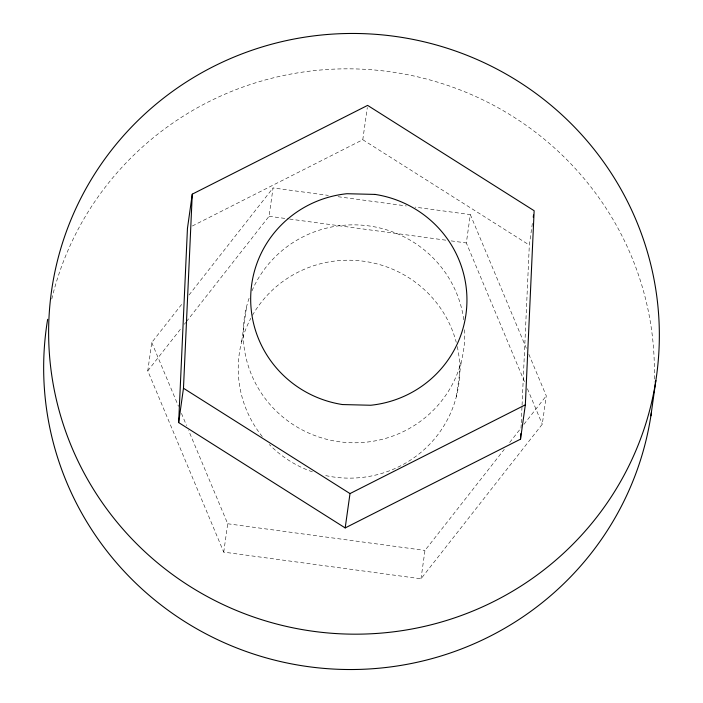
<?xml version="1.0" encoding="UTF-8"?>
<svg xmlns="http://www.w3.org/2000/svg" width="703" height="703" viewBox="0 0 703 703"><rect width="100%" height="100%" fill="white"/><g stroke="black" fill="none" stroke-linecap="round" stroke-linejoin="round"><path stroke-width="0.53" stroke-dasharray="3.52 2.64" d="M521.02 428.197L521.213 423.812M521.266 422.714L522.013 406.264M522.065 405.165L529.324 245.066L532.487 222.535M528.876 354.33L546.275 395.851L542.285 424.199L420.992 578.789L223.73 552.119L147.771 370.859L151.76 342.51L182.929 302.782M241.665 341.746L246.639 306.385M186.4 321.64L269.073 216.278L273.054 187.929L328.336 195.399M223.73 552.119L227.719 523.761L188.676 430.605M192.35 225.997L362.783 139.721L367.309 107.533M524.464 381.676L466.335 242.948L470.316 214.591L415.042 207.121M420.992 578.789L424.972 550.431L504.262 449.393M456.361 396.615L461.335 361.254M189.028 295.014L273.054 187.929M147.771 370.859L181.655 327.686M184.371 324.232L185.724 322.501M509.684 442.486L520.519 428.663M523.911 424.348L546.275 395.851M338.09 196.717L406.369 205.953M269.073 216.278L288.582 218.914M289.662 219.064L446.818 240.312M451.159 240.892L466.335 242.948M227.719 523.761L424.972 550.431M362.783 139.721L529.324 245.066M470.316 214.591L526.327 348.257M527.435 388.759L542.285 424.199M151.76 342.51L178.492 406.308M181.462 413.39L186.55 425.543M51.767 299.03A305.462 300.251 8 0 1 390.051 71.75A305.462 300.251 8 0 1 654.15 382.204M457.275 346.57A110.819 108.93 8 0 1 323.705 475.14M312.404 471.854A110.819 108.93 8 0 1 269.372 444.551M262.281 436.563A110.819 108.93 8 0 1 250.83 318.257M252.412 315.392A110.819 108.93 8 0 1 363.249 261.182A110.819 108.93 8 0 1 456.247 342.308M464.674 329.76A110.819 108.93 8 0 1 337.537 441.502A110.819 108.93 8 0 1 249.547 296.982M251.982 290.822A110.819 108.93 8 0 1 369.347 225.979A110.819 108.93 8 0 1 463.936 320.999"/><path stroke-width="1.05" d="M178.65 422.573L187.446 228.475L192.271 194.151L367.607 105.388L534.148 210.733L525.343 404.831L520.519 439.164L345.182 527.918L178.65 422.573L183.474 388.249L192.271 194.151M520.519 439.164L520.774 433.681M345.182 527.918L350.006 493.585L525.343 404.831M533.243 217.174L533.542 215.021M650.89 415.842L655.864 380.481A305.462 300.251 8 0 0 242.886 53.533A305.462 300.251 8 0 0 163.201 567.444A305.462 300.251 8 0 0 655.864 380.481M183.474 388.249L350.006 493.585M651.373 412.635A305.462 300.251 8 0 1 303.011 665.882A305.462 300.251 8 0 1 47.655 319.32M375.103 194.415L346.878 193.72A108.174 106.329 8 0 0 250.699 296.824A108.174 106.329 8 0 0 342.519 404.559L370.745 405.253A108.174 106.329 8 0 0 466.924 302.158A108.174 106.329 8 0 0 375.103 194.415"/></g></svg>
